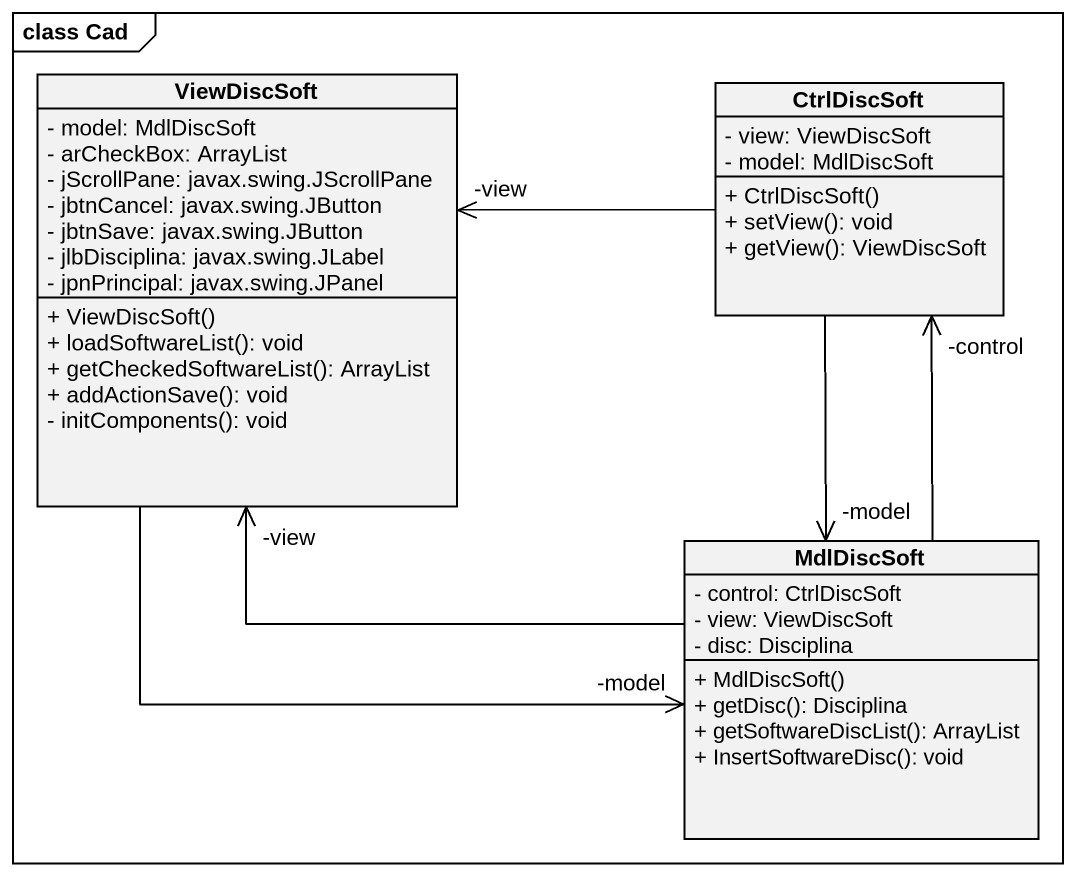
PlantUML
@startuml
mainframe class Cad
hide circle
hide empty members
skinparam classAttributeIconSize 0
class ViewDiscSoft {
  - model: MdlDiscSoft
  - arCheckBox: ArrayList
  - jScrollPane: javax.swing.JScrollPane
  - jbtnCancel: javax.swing.JButton
  - jbtnSave: javax.swing.JButton
  - jlbDisciplina: javax.swing.JLabel
  - jpnPrincipal: javax.swing.JPanel
  + ViewDiscSoft()
  + loadSoftwareList(): void
  + getCheckedSoftwareList(): ArrayList
  + addActionSave(): void
  - initComponents(): void
}
class CtrlDiscSoft {
  - view: ViewDiscSoft
  - model: MdlDiscSoft
  + CtrlDiscSoft()
  + setView(): void
  + getView(): ViewDiscSoft
}
class MdlDiscSoft {
  - control: CtrlDiscSoft
  - view: ViewDiscSoft
  - disc: Disciplina
  + MdlDiscSoft()
  + getDisc(): Disciplina
  + getSoftwareDiscList(): ArrayList
  + InsertSoftwareDisc(): void
}
ViewDiscSoft --> "-model" MdlDiscSoft
CtrlDiscSoft -left-> "-view" ViewDiscSoft
CtrlDiscSoft --> "-model" MdlDiscSoft
MdlDiscSoft -up-> "-view" ViewDiscSoft
MdlDiscSoft -up-> "-control" CtrlDiscSoft
@enduml
